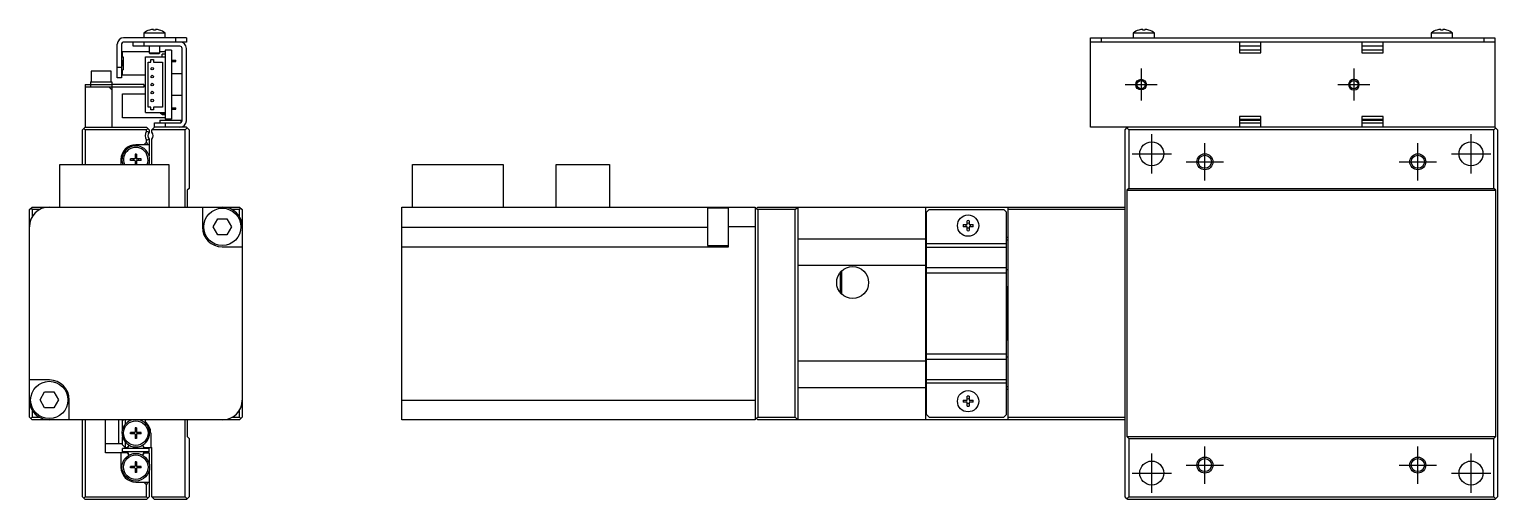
# Model space of a CAD drawing. Extents: x 0 to 582, y -8 to 238.
# Drawn here: x 305.9 to 581.8, y 80 to 168.4 of the extents above; entities that cross this region are included whole.
import ezdxf

# ---------------------------------------------------------------- set-up
doc = ezdxf.new("R2010")
doc.units = 0
doc.header["$LTSCALE"] = 0.5
doc.linetypes.add('CENTER', pattern=[50.8, 31.75, -6.35, 6.35, -6.35])
for name, color, linetype in [('MSM_CENTER', 1, 'CENTER'), ('MSM_CONTINUOUS', 7, 'CONTINUOUS'), ('MSM_NARROW', 5, 'CONTINUOUS')]:
    doc.layers.add(name, color=color, linetype=linetype)

msp = doc.modelspace()

# ---------------------------------------------------------------- linework, layer by layer
at = {"layer": 'MSM_CENTER'}
for p, q in [((514.8, 161), (514.8, 155)), ((554.8, 161), (554.8, 155)), ((511.8, 158), (517.8, 158)), ((551.8, 158), (557.8, 158)), ((516.8, 141.3), (516.8, 148.7)), ((526.8, 140), (526.8, 147)), ((566.8, 140), (566.8, 147)), ((576.8, 141.3), (576.8, 148.7)), ((513.1, 145), (520.5, 145)), ((523.3, 143.5), (530.3, 143.5)), ((563.3, 143.5), (570.3, 143.5)), ((573.1, 145), (580.5, 145)), ((516.8, 81.3), (516.8, 88.7)), ((526.8, 83), (526.8, 90)), ((566.8, 83), (566.8, 90)), ((576.8, 81.3), (576.8, 88.7)), ((523.3, 86.5), (530.3, 86.5)), ((563.3, 86.5), (570.3, 86.5)), ((513.1, 85), (520.5, 85)), ((573.1, 85), (580.5, 85))]:
    msp.add_line(p, q, dxfattribs=at)
at = {"layer": 'MSM_CONTINUOUS'}
for p, q in [((329.2, 168.255733), (329.2, 168.387476)), ((329.6, 168.387476), (329.6, 168.255733)), ((515.1, 168.255733), (515.1, 168.387476)), ((515.5, 168.387476), (515.5, 168.255733)), ((571.1, 168.255733), (571.1, 168.387476)), ((571.5, 168.387476), (571.5, 168.255733)), ((322.4, 159.3), (322.4, 165.6)), ((335.4, 166.8), (323.6, 166.8)), ((335.4, 166), (323.7, 166)), ((325.4, 165.2), (325.4, 166)), ((331.4, 167.697999), (327.4, 167.697999)), ((327.4, 167.697999), (327.4, 166.8)), ((327.4, 166), (327.4, 165.2)), ((328.471291, 168.255733), (328.45, 168.255733)), ((329.6, 168.255733), (329.2, 168.255733)), ((330.35, 168.255733), (330.328709, 168.255733)), ((331.4, 166.8), (331.4, 167.697999)), ((333.4, 166), (333.4, 166.8)), ((335.4, 166.8), (335.4, 166)), ((505.3, 166.8), (581.3, 166.8)), ((505.3, 150), (505.3, 166.8)), ((581.3, 166), (505.3, 166)), ((507.3, 166.8), (507.3, 166)), ((517.3, 167.697999), (513.3, 167.697999)), ((513.3, 167.697999), (513.3, 166.8)), ((514.371291, 168.255733), (514.35, 168.255733)), ((515.5, 168.255733), (515.1, 168.255733)), ((516.25, 168.255733), (516.228709, 168.255733)), ((517.3, 166.8), (517.3, 167.697999)), ((533.3, 166), (533.3, 164)), ((537.3, 164), (537.3, 166)), ((556.3, 166), (556.3, 164)), ((560.3, 164), (560.3, 166)), ((573.3, 167.697999), (569.3, 167.697999)), ((569.3, 167.697999), (569.3, 166.8)), ((570.371291, 168.255733), (570.35, 168.255733)), ((571.5, 168.255733), (571.1, 168.255733)), ((572.25, 168.255733), (572.228709, 168.255733)), ((573.3, 166.8), (573.3, 167.697999)), ((579.3, 166), (579.3, 166.8)), ((581.3, 166.8), (581.3, 150)), ((323.2, 165.5), (323.2, 159.3)), ((323.4, 164.25), (328.4, 164.25)), ((323.4, 163.25), (323.4, 164.25)), ((323.4, 163.25), (323.5, 163.25)), ((323.5, 163.25), (323.5, 160.75)), ((334.2, 165.2), (325.4, 165.2)), ((327.7, 152.75), (327.7, 163.25)), ((327.7, 163.25), (331.4, 163.25)), ((328.4, 165.199981), (328.4, 164)), ((328.4, 164), (330.4, 164)), ((328.4, 164), (328.6, 163.8)), ((330.2, 163.8), (328.6, 163.8)), ((330.2, 163.8), (330.4, 164)), ((330.4, 164), (330.4, 165.199981)), ((330.4, 164.25), (331.4, 164.25)), ((331.4, 163.705), (330.85, 163.705)), ((330.85, 163.25), (330.85, 163.705)), ((332.6, 164.5), (331.4, 164.5)), ((331.4, 164.5), (331.4, 151.5)), ((332.6, 164.5), (332.6, 151.5)), ((334.6, 151.2), (334.6, 164.8)), ((335.4, 151.2), (335.4, 164.8)), ((537.3, 165.2), (533.3, 165.2)), ((537.3, 164.5), (533.3, 164.5)), ((533.3, 164), (537.3, 164)), ((560.3, 165.2), (556.3, 165.2)), ((560.3, 164.5), (556.3, 164.5)), ((556.3, 164), (560.3, 164)), ((321.3, 160.5), (317.5, 160.5)), ((317.5, 160.5), (317.5, 158.5)), ((321.3, 158.5), (321.3, 160.5)), ((322.4, 161.3), (323.2, 161.3)), ((323.5, 162.45), (323.4, 162.45)), ((323.4, 162.45), (323.4, 161.55)), ((323.5, 162.075), (323.4, 162.075)), ((323.5, 161.925), (323.4, 161.925)), ((323.5, 161.55), (323.4, 161.55)), ((323.4, 159.75), (323.4, 160.75)), ((323.4, 160.75), (323.5, 160.75)), ((328.2, 162.25), (328.75, 162.25)), ((328.2, 153.75), (328.2, 162.25)), ((328.75, 162.75), (329.25, 162.75)), ((328.75, 162.25), (328.75, 162.75)), ((329.25, 162.75), (329.25, 162.25)), ((329.25, 162.25), (330.9, 162.25)), ((330.9, 162.25), (330.9, 153.75)), ((332.6, 162.625), (333.4, 162.625)), ((332.6, 162.375), (333.4, 162.375)), ((333.4, 162.375), (333.4, 162.625)), ((316.4, 158), (316.4, 150)), ((316.4, 158), (317.4, 158)), ((327.4, 157.5), (316.4, 157.5)), ((317.4, 158.5), (317.4, 157.5)), ((317.4, 158.5), (321.4, 158.5)), ((317.4, 158), (321.4, 158.000002)), ((320.9, 157.5), (321.4, 157)), ((321.4, 158.5), (321.4, 150)), ((327.4, 158.000002), (321.4, 158.000002)), ((323.2, 159.3), (322.4, 159.3)), ((327.7, 159.75), (323.4, 159.75)), ((327.4, 158.000002), (327.4, 157.5)), ((334.6, 160), (332.6, 160)), ((323.4, 151.75), (323.4, 156.25)), ((323.4, 156.25), (327.7, 156.25)), ((332.6, 156), (334.6, 156)), ((331.4, 151.75), (323.4, 151.75)), ((327.7, 152.75), (331.4, 152.75)), ((328.75, 153.75), (328.2, 153.75)), ((328.75, 153.25), (328.75, 153.75)), ((329.25, 153.25), (328.75, 153.25)), ((330.9, 153.75), (329.25, 153.75)), ((329.25, 153.75), (329.25, 153.25)), ((330.6, 152.52), (330.6, 152.75)), ((331.4, 152.52), (330.6, 152.52)), ((330.85, 152.295), (330.85, 152.52)), ((331.4, 152.295), (330.85, 152.295)), ((332.6, 153.625), (333.4, 153.625)), ((332.6, 153.375), (333.4, 153.375)), ((333.4, 153.375), (333.4, 153.625)), ((533.3, 152), (533.3, 150)), ((537.3, 152), (533.3, 152)), ((537.3, 150), (537.3, 152)), ((560.3, 152), (556.3, 152)), ((556.3, 152), (556.3, 150)), ((560.3, 150), (560.3, 152)), ((315.9, 149.5), (316.4, 150)), ((315.9, 143), (315.9, 149.5)), ((316.15, 149.75), (316.4, 149.5)), ((316.4, 150), (327.9, 150)), ((316.4, 149.5), (316.4, 143)), ((327.9, 149.5), (316.4, 149.5)), ((328.4, 149.5), (327.9, 150)), ((327.9, 149.5), (328.15, 149.75)), ((327.9, 149.229156), (327.9, 149.5)), ((327.9, 149.229156), (328.4, 149.061438)), ((328.4, 149.5), (328.4, 149.061438)), ((329.4, 150), (328.9, 149.5)), ((335.2, 149.5), (328.9, 149.5)), ((328.9, 149.061438), (328.9, 149.5)), ((329.4, 150), (329.4, 150.8)), ((329.4, 150.8), (334.2, 150.8)), ((335.4, 150), (329.4, 150)), ((330.4, 151.3), (334.4, 151.3)), ((330.4, 151.3), (330.4, 150.8)), ((332.6, 151.5), (331.4, 151.5)), ((331.4, 150.8), (331.4, 150)), ((334.4, 150.85359), (334.4, 151.3)), ((335.2, 149.5), (335.55, 149.85)), ((335.2, 135), (335.2, 149.5)), ((335.9, 149.5), (335.4, 150)), ((335.9, 149.5), (335.9, 138.5)), ((581.3, 150), (505.3, 150)), ((511.8, 149.5), (512.15, 149.85)), ((511.8, 80.5), (511.8, 149.5)), ((512.15, 149.85), (512.3, 150)), ((512.15, 149.85), (512.5, 149.5)), ((581.1, 149.5), (512.5, 149.5)), ((512.5, 149.5), (512.5, 138.5)), ((533.3, 151.5), (537.3, 151.5)), ((533.3, 151.3), (537.3, 151.3)), ((533.3, 150.8), (537.3, 150.8)), ((556.3, 151.5), (560.3, 151.5)), ((556.3, 151.3), (560.3, 151.3)), ((556.3, 150.8), (560.3, 150.8)), ((581.1, 149.5), (581.45, 149.85)), ((581.1, 138.5), (581.1, 149.5)), ((581.3, 150), (581.8, 149.5)), ((581.8, 149.5), (581.8, 80.5)), ((328.4, 146.7), (325.9, 146.7)), ((327.9, 147.2), (327.4, 146.7)), ((327.9, 147.570844), (328.4, 147.738562)), ((327.9, 147.2), (327.9, 147.570844)), ((328.253553, 146.7), (327.9, 147.2)), ((328.4, 147.738562), (328.4, 144.614143)), ((328.9, 143), (328.9, 147.738562)), ((323.1, 143.9), (323.1, 143)), ((325.695, 144.045), (324.9, 144.045)), ((324.9, 143.755), (324.9, 144.045)), ((325.695, 143.755), (324.9, 143.755)), ((325.429993, 144.045), (325.429993, 143.755)), ((326.045, 144.9), (325.755, 144.9)), ((325.755, 144.9), (325.755, 144.105)), ((326.045, 144.370007), (325.755, 144.370007)), ((325.755, 143.695), (325.755, 143)), ((326.045, 144.9), (326.045, 144.105)), ((326.045, 143.695), (326.045, 143)), ((326.9, 144.045), (326.105, 144.045)), ((326.9, 143.755), (326.105, 143.755)), ((326.370007, 144.045), (326.370007, 143.755)), ((326.9, 143.755), (326.9, 144.045)), ((311.6, 135), (311.6, 143)), ((311.6, 143), (332.1, 143)), ((325.755, 143.429994), (326.045, 143.429994)), ((328.4, 143.185857), (328.4, 143)), ((332.1, 143), (332.1, 135)), ((377.9, 135), (377.9, 143)), ((377.9, 143), (394.9, 143)), ((394.9, 143), (394.9, 135)), ((404.9, 135), (404.9, 143)), ((404.9, 143), (414.9, 143)), ((414.9, 143), (414.9, 135)), ((335.9, 138.5), (335.55, 138.15)), ((335.55, 138.15), (335.55, 135)), ((512.5, 138.5), (512.15, 138.15)), ((512.15, 138.15), (512.15, 91.85)), ((512.15, 138.15), (581.45, 138.15)), ((512.5, 138.5), (581.1, 138.5)), ((581.45, 138.15), (581.1, 138.5)), ((581.45, 91.85), (581.45, 138.15)), ((305.9, 134.5), (306.4, 135)), ((305.9, 95.5), (305.9, 134.5)), ((306.4, 134.5), (306.15, 134.75)), ((306.4, 135), (345.4, 135)), ((307.742583, 134.5), (306.4, 134.5)), ((306.4, 134.5), (306.4, 133.157418)), ((338.411775, 135), (338.411775, 131.211775)), ((340.431405, 131.263456), (341.297431, 132.763456)), ((341.297431, 132.763456), (343.029481, 132.763456)), ((343.029481, 132.763456), (343.895507, 131.263456)), ((345.4, 134.5), (344.057418, 134.5)), ((345.4, 135), (345.9, 134.5)), ((345.65, 134.75), (345.4, 134.5)), ((345.4, 133.157418), (345.4, 134.5)), ((345.9, 134.5), (345.9, 95.5)), ((375.9, 95), (375.9, 135)), ((375.9, 135), (442.3, 135)), ((433.3, 134.763456), (433.3, 127.763456)), ((437.3, 134.763456), (433.3, 134.763456)), ((437.3, 127.511775), (437.3, 135)), ((442.3, 135), (442.3, 95)), ((442.55, 134.75), (442.3, 134.5)), ((442.8, 135), (442.55, 134.75)), ((442.55, 134.75), (442.8, 134.5)), ((442.8, 135), (511.8, 135)), ((442.8, 134.5), (442.8, 95.5)), ((449.8, 134.5), (442.8, 134.5)), ((449.8, 134.5), (450.3, 135)), ((449.8, 95.5), (449.8, 134.5)), ((450.3, 135), (450.3, 95)), ((474.3, 135), (474.3, 95)), ((475, 134.5), (474.5, 134)), ((474.5, 96), (474.5, 134)), ((475, 134.5), (489, 134.5)), ((489.5, 134), (489, 134.5)), ((489.5, 96), (489.5, 134)), ((489.8, 95), (489.8, 135)), ((511.8, 134.5), (489.8, 134.5)), ((341.297431, 129.763456), (340.431405, 131.263456)), ((343.029481, 129.763456), (341.297431, 129.763456)), ((343.895507, 131.263456), (343.029481, 129.763456)), ((375.9, 131.211775), (433.3, 131.211775)), ((442.3, 131.3), (437.3, 131.3)), ((481.371291, 131.7), (482.1, 131.7)), ((482.1, 131.3), (481.371291, 131.3)), ((482.1, 131.7), (482.1, 132.428709)), ((482.1, 130.571291), (482.1, 131.3)), ((482.5, 132.428709), (482.5, 131.7)), ((482.5, 131.7), (483.228709, 131.7)), ((482.5, 131.3), (482.5, 130.571291)), ((483.228709, 131.3), (482.5, 131.3)), ((342.111775, 127.511775), (345.9, 127.511775)), ((375.9, 127.511775), (437.3, 127.511775)), ((433.3, 127.763456), (437.3, 127.763456)), ((450.3, 129), (474.3, 129)), ((474.5, 129.25), (474.3, 129.25)), ((474.5, 128.121321), (489.5, 128.121321)), ((489.5, 127.414214), (474.5, 127.414214)), ((489.8, 129.25), (489.5, 129.25)), ((489.8, 128.75), (489.5, 128.75)), ((474.5, 126), (474.3, 126)), ((474.5, 125), (474.3, 125)), ((474.3, 124), (450.3, 124)), ((458.3, 118.873864), (458.3, 122.726136)), ((458.6, 118.563932), (458.6, 123.036068)), ((474.5, 122.272971), (474.3, 122.272971)), ((474.5, 123.646447), (489.5, 123.646447)), ((489.5, 122.585787), (474.5, 122.585787)), ((489.5, 123.25), (489.8, 123.25)), ((458.3, 119), (458.2, 119)), ((474.3, 119.772971), (474.5, 119.772971)), ((489.6, 120), (489.5, 120)), ((489.6, 110), (489.6, 120)), ((489.8, 119.8), (489.6, 120)), ((474.3, 117.272971), (474.5, 117.272971)), ((474.5, 112.727029), (474.3, 112.727029)), ((474.5, 110.227029), (474.3, 110.227029)), ((474.3, 107.727029), (474.5, 107.727029)), ((489.5, 110), (489.6, 110)), ((489.6, 110), (489.8, 110.2)), ((474.3, 106), (450.3, 106)), ((474.3, 105), (474.5, 105)), ((474.5, 107.414214), (489.5, 107.414214)), ((489.5, 106.353554), (474.5, 106.353554)), ((489.8, 106.75), (489.5, 106.75)), ((309.688225, 102.488225), (305.9, 102.488225)), ((474.3, 104), (474.5, 104)), ((474.5, 102.585787), (489.5, 102.585787)), ((307.904493, 98.736544), (308.770519, 100.236544)), ((308.770519, 100.236544), (310.50257, 100.236544)), ((310.50257, 100.236544), (311.368595, 98.736544)), ((474.3, 101), (450.3, 101)), ((474.3, 100.75), (474.5, 100.75)), ((489.5, 101.87868), (474.5, 101.87868)), ((482.1, 98.7), (482.1, 99.428709)), ((482.5, 99.428709), (482.5, 98.7)), ((489.5, 101.25), (489.8, 101.25)), ((489.5, 100.75), (489.8, 100.75)), ((306.4, 96.842583), (306.4, 95.5)), ((308.770519, 97.236544), (307.904493, 98.736544)), ((310.50257, 97.236544), (308.770519, 97.236544)), ((311.368595, 98.736544), (310.50257, 97.236544)), ((313.388225, 95), (313.388225, 98.788225)), ((345.4, 95.5), (345.4, 96.842583)), ((375.9, 98.7), (442.3, 98.7)), ((481.371291, 98.7), (482.1, 98.7)), ((482.1, 98.3), (481.371291, 98.3)), ((482.1, 97.571291), (482.1, 98.3)), ((482.5, 98.7), (483.228709, 98.7)), ((482.5, 98.3), (482.5, 97.571291)), ((483.228709, 98.3), (482.5, 98.3)), ((306.4, 95), (305.9, 95.5)), ((306.15, 95.25), (306.4, 95.5)), ((306.4, 95.5), (307.742583, 95.5)), ((345.4, 95), (306.4, 95)), ((315.9, 80.5), (315.9, 95)), ((316.4, 95), (316.4, 80.5)), ((320.2, 88.8), (320.2, 95)), ((322.7, 90.55), (322.7, 95)), ((323.4, 93.214143), (323.4, 95)), ((323.6, 95), (323.4, 94.8)), ((323.9, 95), (323.9, 94.161325)), ((327.7, 94.644761), (327.7, 95)), ((335.2, 80.5), (335.2, 95)), ((335.55, 95), (335.55, 91.85)), ((344.057418, 95.5), (345.4, 95.5)), ((345.65, 95.25), (345.4, 95.5)), ((345.9, 95.5), (345.4, 95)), ((442.3, 95), (375.9, 95)), ((442.55, 95.25), (442.3, 95.5)), ((442.8, 95.5), (442.55, 95.25)), ((442.55, 95.25), (442.8, 95)), ((442.8, 95.5), (449.8, 95.5)), ((511.8, 95), (442.8, 95)), ((450.3, 95), (449.8, 95.5)), ((474.5, 96), (475, 95.5)), ((475, 95.5), (489, 95.5)), ((489, 95.5), (489.5, 96)), ((489.8, 95.5), (511.8, 95.5)), ((323.4, 90.3), (323.4, 91.785857)), ((325.695, 92.645), (324.9, 92.645)), ((324.9, 92.355), (324.9, 92.645)), ((325.695, 92.355), (324.9, 92.355)), ((325.429993, 92.645), (325.429993, 92.355)), ((325.755, 93.5), (325.755, 92.705)), ((326.045, 93.5), (325.755, 93.5)), ((326.045, 92.970007), (325.755, 92.970007)), ((325.755, 92.295), (325.755, 91.5)), ((325.755, 92.029994), (326.045, 92.029994)), ((326.045, 91.5), (325.755, 91.5)), ((326.045, 93.5), (326.045, 92.705)), ((326.045, 92.295), (326.045, 91.5)), ((326.9, 92.645), (326.105, 92.645)), ((326.9, 92.355), (326.105, 92.355)), ((326.370007, 92.645), (326.370007, 92.355)), ((326.9, 92.355), (326.9, 92.645)), ((328.7, 92.5), (328.7, 89.8)), ((335.55, 91.85), (335.9, 91.5)), ((335.9, 91.5), (335.9, 80.5)), ((512.15, 91.85), (512.5, 91.5)), ((512.15, 91.85), (581.45, 91.85)), ((512.5, 91.5), (512.5, 80.5)), ((512.5, 91.5), (581.1, 91.5)), ((581.1, 91.5), (581.45, 91.85)), ((581.1, 80.5), (581.1, 91.5)), ((320.2, 90.55), (323.4, 90.55)), ((324.349345, 88.8), (320.2, 88.8)), ((323.1, 88.8), (323.1, 86.1)), ((323.4, 90.3), (323.9, 89.8)), ((323.4, 89), (323.4, 89.6)), ((328.4, 89.6), (323.4, 89.6)), ((328.4, 89), (323.4, 89)), ((323.9, 90.838675), (323.9, 89.8)), ((323.9, 89.8), (324.349929, 89.8)), ((324.499456, 88.54), (324.349345, 88.8)), ((324.349929, 89.8), (324.478848, 90.023294)), ((327.450656, 88.8), (327.300545, 88.54)), ((327.450071, 89.8), (327.321153, 90.023294)), ((327.450071, 89.8), (328.9, 89.8)), ((327.450656, 88.8), (328.4, 88.8)), ((328.4, 89), (328.4, 89.6)), ((328.4, 88.8), (328.4, 86.814143)), ((328.9, 80.5), (328.9, 89.8)), ((325.695, 86.245), (324.9, 86.245)), ((324.9, 85.955), (324.9, 86.245)), ((325.695, 85.955), (324.9, 85.955)), ((325.429993, 86.245), (325.429993, 85.955)), ((325.755, 87.1), (325.755, 86.305)), ((326.045, 87.1), (325.755, 87.1)), ((326.045, 86.570007), (325.755, 86.570007)), ((325.755, 85.895), (325.755, 85.1)), ((325.755, 85.629994), (326.045, 85.629994)), ((326.045, 87.1), (326.045, 86.305)), ((326.045, 85.895), (326.045, 85.1)), ((326.9, 86.245), (326.105, 86.245)), ((326.9, 85.955), (326.105, 85.955)), ((326.370007, 86.245), (326.370007, 85.955)), ((326.9, 85.955), (326.9, 86.245)), ((326.045, 85.1), (325.755, 85.1)), ((325.9, 83.3), (328.4, 83.3)), ((327.4, 83.3), (327.9, 82.8)), ((327.9, 82.8), (328.253553, 83.3)), ((327.9, 80.5), (327.9, 82.8)), ((328.4, 85.385857), (328.4, 80.5)), ((316.4, 80), (315.9, 80.5)), ((316.4, 80.5), (316.15, 80.25)), ((316.4, 80.5), (327.9, 80.5)), ((328.15, 80.25), (327.9, 80.5)), ((327.9, 80), (328.4, 80.5)), ((328.9, 80.5), (335.2, 80.5)), ((328.9, 80.5), (329.4, 80)), ((335.55, 80.15), (335.2, 80.5)), ((335.4, 80), (335.9, 80.5)), ((512.15, 80.15), (511.8, 80.5)), ((512.5, 80.5), (512.15, 80.15)), ((512.3, 80), (512.15, 80.15)), ((512.5, 80.5), (581.1, 80.5)), ((581.45, 80.15), (581.1, 80.5)), ((581.8, 80.5), (581.3, 80)), ((327.9, 80), (316.4, 80)), ((335.4, 80), (329.4, 80)), ((581.3, 80), (512.3, 80))]:
    msp.add_line(p, q, dxfattribs=at)
for centre, radius in [((329, 161), 0.25), ((329, 159.5), 0.25), ((329, 158), 0.25), ((514.8, 158), 0.7835), ((554.8, 158), 0.7835), ((329, 156.5), 0.25), ((329, 155), 0.25), ((516.8, 145), 2.25), ((576.8, 145), 2.25), ((526.8, 143.5), 1.2295), ((566.8, 143.5), 1.2295), ((342.163456, 131.263456), 3.5), ((482.3, 131.5), 2), ((460.6, 120.8), 3), ((309.636544, 98.736544), 3.5), ((482.3, 98.5), 2), ((325.9, 92.5), 2.3), ((325.9, 86.1), 2.6), ((325.9, 86.1), 2.3), ((516.8, 85), 2.25), ((526.8, 86.5), 1.2295), ((566.8, 86.5), 1.2295), ((576.8, 85), 2.25)]:
    msp.add_circle(centre, radius, dxfattribs=at)
for centre, radius, start, end in [((329.4, 165.2), 3.193744, 93.59035, 106.905258), ((329.4, 165.2), 3.193744, 73.094742, 86.40965), ((515.3, 165.2), 3.193744, 93.59035, 106.905258), ((515.3, 165.2), 3.193744, 73.094742, 86.40965), ((571.3, 165.2), 3.193744, 93.59035, 106.905258), ((571.3, 165.2), 3.193744, 73.094742, 86.40965), ((323.6, 165.6), 1.2, 90, 180), ((323.7, 165.5), 0.5, 90, 180), ((329.4, 165.2), 3.2, 107.270005, 128.682187), ((329.4, 165.2), 3.2, 51.317813, 72.729995), ((334.2, 164.8), 1.2, 0, 90), ((515.3, 165.2), 3.2, 107.270005, 128.682187), ((515.3, 165.2), 3.2, 51.317813, 72.729995), ((571.3, 165.2), 3.2, 107.270005, 128.682187), ((571.3, 165.2), 3.2, 51.317813, 72.729995), ((334.2, 164.8), 0.4, 0, 90), ((329.15, 148.4), 1.5, 146.44269, 213.55731), ((329.15, 148.4), 1, 138.590378, 221.409622), ((328.15, 148.4), 1, 318.590378, 41.409622), ((334.2, 151.2), 1.2, 270, 0), ((334.2, 151.2), 0.4, 270, 0), ((325.9, 143.9), 2.8, 90, 180), ((325.9, 143.9), 2.6, 339.747753, 200.25222684), ((325.9, 143.9), 2.3, 336.964316, 203.03565581), ((325.695, 144.105), 0.06, 270, 0), ((325.695, 143.695), 0.06, 0, 90), ((326.105, 144.105), 0.06, 180, 270), ((326.105, 143.695), 0.06, 90, 180), ((309.6, 131.3), 3.7, 90, 180), ((342.2, 131.3), 3.7, 0, 90), ((482.3, 131.5), 0.95, 77.846803, 102.153197), ((342.111775, 131.211775), 3.7, 180, 270), ((482.3, 131.5), 0.95, 167.846803, 192.153197), ((482.3, 131.5), 0.435085, 152.633517, 207.366483), ((482.3, 131.5), 0.435085, 62.633517, 117.366483), ((482.3, 131.5), 0.435085, 242.633517, 297.366483), ((482.3, 131.5), 0.95, 257.846803, 282.153197), ((482.3, 131.5), 0.435085, 332.633517, 27.366483), ((482.3, 131.5), 0.95, 347.846803, 12.153197), ((309.688225, 98.788225), 3.7, 0, 90), ((482.3, 98.5), 0.95, 77.846803, 102.153197), ((309.6, 98.7), 3.7, 180, 270), ((342.2, 98.7), 3.7, 270, 0), ((482.3, 98.5), 0.95, 167.846803, 192.153197), ((482.3, 98.5), 0.435085, 152.633517, 207.366483), ((482.3, 98.5), 0.435085, 62.633517, 117.366483), ((482.3, 98.5), 0.435085, 242.633517, 297.366483), ((482.3, 98.5), 0.95, 257.846803, 282.153197), ((482.3, 98.5), 0.435085, 332.633517, 27.366483), ((482.3, 98.5), 0.95, 347.846803, 12.153197), ((325.9, 92.5), 2.6, 105.942369, 74.05764221), ((325.9, 92.5), 2.8, 0, 49.994799), ((325.695, 92.705), 0.06, 270, 0), ((325.695, 92.295), 0.06, 0, 90), ((326.105, 92.705), 0.06, 180, 270), ((326.105, 92.295), 0.06, 90, 180), ((325.9, 89.3), 1.5875, 143.802777, 169.106947), ((325.9, 89.3), 1.5875, 190.893053, 216.197223), ((326.015, 89.185), 1.75, 142.994029, 151.378274), ((326.015, 89.415), 1.75, 210, 217.005971), ((325.9, 89.3), 1.5875, 10.893053, 36.197223), ((325.9, 89.3), 1.5875, 323.802777, 349.106947), ((325.785, 89.185), 1.75, 28.621726, 37.005971), ((325.785, 89.415), 1.75, 322.994029, 330), ((325.9, 86.1), 2.8, 180, 270), ((325.695, 86.305), 0.06, 270, 0), ((325.695, 85.895), 0.06, 0, 90), ((326.105, 86.305), 0.06, 180, 270), ((326.105, 85.895), 0.06, 90, 180)]:
    msp.add_arc(centre, radius, start, end, dxfattribs=at)
at = {"layer": 'MSM_NARROW'}
for centre, radius in [((514.8, 158), 1), ((526.8, 143.5), 1.5), ((566.8, 143.5), 1.5), ((526.8, 86.5), 1.5), ((566.8, 86.5), 1.5)]:
    msp.add_circle(centre, radius, dxfattribs=at)
at = {"layer": 'MSM_NARROW', "extrusion": (0, 0, -1)}
msp.add_circle((-554.8, 158), 1, dxfattribs=at)

doc.saveas('drawing.dxf')
